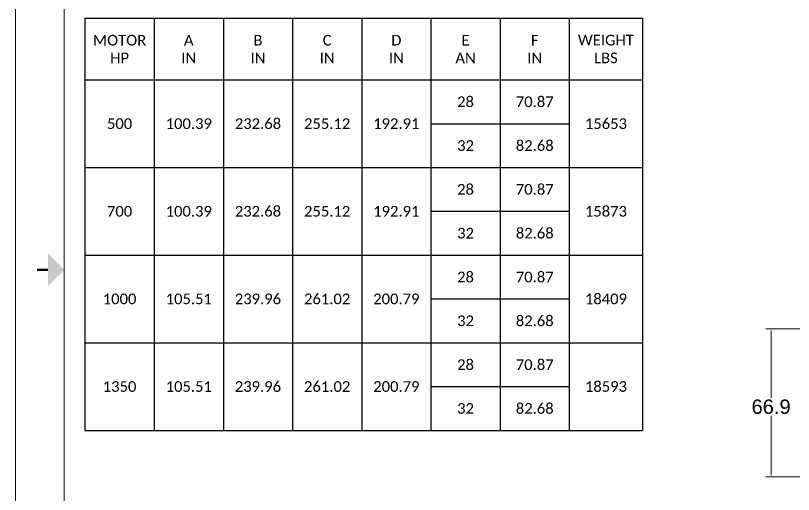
# Model space of a CAD drawing. Header units: inches. Extents: x 0 to 26418, y 0 to 20128.
# Drawn here: x 0 to 8925, y 7487 to 12982 of the extents above; entities that cross this region are included whole.
import ezdxf
from ezdxf.enums import TextEntityAlignment as Align

# ---------------------------------------------------------------- set-up
doc = ezdxf.new("R2010")
doc.units = ezdxf.units.IN
doc.header["$MEASUREMENT"] = 0
doc.layers.get('Defpoints').update_dxf_attribs({"lineweight": 5})
doc.layers.add('Title Block', color=7, linetype='Continuous', lineweight=5)
doc.styles.add('ACANSTS', font='romans.shx', dxfattribs={"height": 1})
doc.styles.add('Roman', font='arial.ttf')
doc.styles.get("Standard").update_dxf_attribs({"font": 'arial.ttf'})
doc.dimstyles.new('ISO-25', dxfattribs={"dimscale": 30, "dimtxt": 1.5, "dimasz": 1.5, "dimexe": 2, "dimexo": 2, "dimtad": 1, "dimtih": 1, "dimtoh": 1, "dimdec": 1, "dimlfac": 0.03937, "dimdsep": 46, "dimtxsty": 'Standard', "dimcen": 2.5, "dimclrd": 7, "dimclre": 7, "dimclrt": 7, "dimadec": 0, "dimazin": 0, "dimtfac": 1, "dimtdec": 1, "dimtmove": 0, "dimatfit": 3, "dimfxl": 1, "dimlwd": 5, "dimlwe": 5, "dimarcsym": 0})

# ---------------------------------------------------------------- blocks, each defined once
blk = doc.blocks.new('*T37')
at = {"linetype": 'ByBlock', "lineweight": -2, "transparency": 16777216}
for p, q in [((0, 0), (6396.5, 0)), ((0, 0), (0, -4729.8)), ((793.8, 0), (793.8, -4729.8)), ((1587.7, 0), (1587.7, -4729.8)), ((2381.5, 0), (2381.5, -4729.8)), ((3175.3, 0), (3175.3, -4729.8)), ((3969.2, 0), (3969.2, -1210.4)), ((4763, 0), (4763, -4729.8)), ((5556.8, 0), (5556.8, -4729.8)), ((6396.5, 0), (6396.5, -4729.8)), ((0, -707.6), (6396.5, -707.6)), ((3969.2, -1210.4), (5556.8, -1210.4)), ((0, -1713.1), (6396.5, -1713.1)), ((3969.2, -1713.1), (3969.2, -2215.9)), ((3969.2, -2215.9), (5556.8, -2215.9)), ((0, -2718.7), (6396.5, -2718.7)), ((3969.2, -2718.7), (3969.2, -3221.5)), ((3969.2, -3221.5), (5556.8, -3221.5)), ((0, -3724.2), (6396.5, -3724.2)), ((3969.2, -3724.2), (3969.2, -4227)), ((3969.2, -4227), (5556.8, -4227)), ((0, -4729.8), (6396.5, -4729.8))]:
    blk.add_line(p, q, dxfattribs=at)
at = {"color": 0, "linetype": 'ByBlock', "lineweight": -2, "transparency": 16777216}
for p, q in [((3969.2, -1210.4), (3969.2, -1713.1)), ((3969.2, -2215.9), (3969.2, -2718.7)), ((3969.2, -3221.5), (3969.2, -3724.2)), ((3969.2, -4227), (3969.2, -4729.8))]:
    blk.add_line(p, q, dxfattribs=at)
at = {"color": 0, "linetype": 'Continuous', "lineweight": 5, "transparency": 16777216, "char_height": 122.222, "attachment_point": 5}
for s, insert, width in [('{\\fCalibri|b0|i0|c0;MOTOR^JHP^J', (396.9, -353.8), 661.833), ('{\\fCalibri|b0|i0|c0;A ^M^JIN^J', (1190.8, -353.8), 661.833), ('{\\fCalibri|b0|i0|c0;B ^M^JIN', (1984.6, -353.8), 661.833), ('{\\fCalibri|b0|i0|c0;C ^M^JIN^J', (2778.4, -353.8), 661.833), ('{\\fCalibri|b0|i0|c0;D ^M^JIN^J', (3572.2, -353.8), 661.833), ('{\\fCalibri|b0|i0|c0;E ^M^JAN^J', (4366.1, -353.8), 661.833), ('{\\fCalibri|b0|i0|c0;F^M^JIN^J', (5159.9, -353.8), 661.833), ('{\\fCalibri|b0|i0|c0;WEIGHT^M^JLBS^J', (5976.7, -353.8), 707.667), ('{\\fCalibri|b0|i0|c0;28', (4366.1, -959), 661.833), ('{\\fCalibri|b0|i0|c0;70.87', (5159.9, -959), 661.833), ('{\\fCalibri|b0|i0|c0;500', (396.9, -1210.4), 661.833), ('{\\fCalibri|b0|i0|c0;100.39', (1190.8, -1210.4), 661.833), ('{\\fCalibri|b0|i0|c0;232.68', (1984.6, -1210.4), 661.833), ('{\\fCalibri|b0|i0|c0;255.12', (2778.4, -1210.4), 661.833), ('{\\fCalibri|b0|i0|c0;192.91', (3572.2, -1210.4), 661.833), ('{\\fCalibri|b0|i0|c0;15653', (5976.7, -1210.4), 707.667), ('{\\fCalibri|b0|i0|c0;32', (4366.1, -1461.8), 661.833), ('{\\fCalibri|b0|i0|c0;82.68', (5159.9, -1461.8), 661.833), ('{\\fCalibri|b0|i0|c0;28^M^J', (4366.1, -1964.5), 661.833), ('{\\fCalibri|b0|i0|c0;70.87^M^J', (5159.9, -1964.5), 661.833), ('{\\fCalibri|b0|i0|c0;700', (396.9, -2215.9), 661.833), ('{\\fCalibri|b0|i0|c0;100.39 ^J', (1190.8, -2215.9), 661.833), ('{\\fCalibri|b0|i0|c0;232.68^M^J', (1984.6, -2215.9), 661.833), ('{\\fCalibri|b0|i0|c0;255.12^M^J', (2778.4, -2215.9), 661.833), ('{\\fCalibri|b0|i0|c0;192.91^M^J', (3572.2, -2215.9), 661.833), ('{\\fCalibri|b0|i0|c0;15873^M^J', (5976.7, -2215.9), 707.667), ('{\\fCalibri|b0|i0|c0;32^M^J', (4366.1, -2467.3), 661.833), ('{\\fCalibri|b0|i0|c0;82.68^M^J', (5159.9, -2467.3), 661.833), ('{\\fCalibri|b0|i0|c0;28^M^J', (4366.1, -2970.1), 661.833), ('{\\fCalibri|b0|i0|c0;70.87^M^J', (5159.9, -2970.1), 661.833), ('{\\fCalibri|b0|i0|c0;1000^J', (396.9, -3221.5), 661.833), ('{\\fCalibri|b0|i0|c0;105.51^M^J', (1190.8, -3221.5), 661.833), ('{\\fCalibri|b0|i0|c0;239.96^J', (1984.6, -3221.5), 661.833), ('{\\fCalibri|b0|i0|c0;261.02^J', (2778.4, -3221.5), 661.833), ('{\\fCalibri|b0|i0|c0;200.79^M^J', (3572.2, -3221.5), 661.833), ('{\\fCalibri|b0|i0|c0;18409^M^J', (5976.7, -3221.5), 707.667), ('{\\fCalibri|b0|i0|c0;32^M^J', (4366.1, -3472.9), 661.833), ('{\\fCalibri|b0|i0|c0;82.68^M^J', (5159.9, -3472.9), 661.833), ('{\\fCalibri|b0|i0|c0;28^M^J', (4366.1, -3975.6), 661.833), ('{\\fCalibri|b0|i0|c0;70.87^M^J', (5159.9, -3975.6), 661.833), ('{\\fCalibri|b0|i0|c0;1350^M^J', (396.9, -4227), 661.833), ('{\\fCalibri|b0|i0|c0;105.51^M^J', (1190.8, -4227), 661.833), ('{\\fCalibri|b0|i0|c0;239.96^J', (1984.6, -4227), 661.833), ('{\\fCalibri|b0|i0|c0;261.02^J', (2778.4, -4227), 661.833), ('{\\fCalibri|b0|i0|c0;200.79^M^J', (3572.2, -4227), 661.833), ('{\\fCalibri|b0|i0|c0;18593^M^J', (5976.7, -4227), 707.667), ('{\\fCalibri|b0|i0|c0;32^M^J', (4366.1, -4478.4), 661.833), ('{\\fCalibri|b0|i0|c0;82.68^M^J', (5159.9, -4478.4), 661.833)]:
    blk.add_mtext(s, dxfattribs=dict(at, insert=insert, width=width))
blk = doc.blocks.new('*D32')
at = {"color": 7, "linetype": 'Continuous', "lineweight": 5, "transparency": 16777216}
for p, q in [((9101.2, 9388.1), (8608.2, 9388.1)), ((8668.2, 9343.1), (8668.2, 8595.7)), ((8668.2, 7733.1), (8668.2, 8389.7)), ((9101.2, 7688.1), (8608.2, 7688.1))]:
    blk.add_line(p, q, dxfattribs=at)
at = {"color": 7, "transparency": 16777216}
for points in [[(8660.7, 9343.1), (8675.7, 9343.1), (8668.2, 9388.1)], [(8660.7, 7733.1), (8675.7, 7733.1), (8668.2, 7688.1)]]:
    blk.add_solid(points, dxfattribs=at)
at = {"layer": 'Defpoints', "color": 0, "transparency": 16777216}
for p in [(9161.2, 9388.1), (8668.2, 7688.1), (9161.2, 7688.1)]:
    blk.add_point(p, dxfattribs=at)
at = {"color": 7, "lineweight": 5, "transparency": 16777216, "insert": (8668.2, 8492.7), "char_height": 165, "attachment_point": 5, "style": 'Roman'}
blk.add_mtext('66.9', dxfattribs=at)
blk = doc.blocks.new('LONE STAR BLOWER TITLE BLOCK (SIZE A)')
at = {"layer": 'Title Block', "lineweight": 15}
for p, q in [((0, 18), (0, 0)), ((0.5, 17.5), (0.5, 0.5))]:
    blk.add_line(p, q, dxfattribs=at)
at = {"layer": 'Title Block', "lineweight": 15, "const_width": 0.0225}
blk.add_lwpolyline([(0.2188, 9), (0.3312, 9)], dxfattribs=at)
at = {"layer": 'Title Block', "lineweight": 15}
blk.add_solid([(0.3312, 8.8312), (0.3312, 9.1688), (0.5, 9)], dxfattribs=at)
at = {"layer": 'Title Block', "lineweight": 15, "style": 'ACANSTS'}
for tag, p, height in [('DRAWN_BY', (14.7817, 2.2896), 0.135), ('DRAWN_DATE', (15.8526, 2.3021), 0.135), ('DRAWING_SUBTITLE', (17.7236, 1.9768), 0.2025), ('CHECKED_BY', (14.804, 1.9438), 0.135), ('CHECK_DATE', (15.8339, 1.9487), 0.135), ('ENGINEER', (14.7979, 1.6123), 0.135), ('ENG_DATE', (15.8249, 1.6112), 0.135), ('DRAWING_SUBTITLE', (17.7211, 1.5494), 0.2025), ('MANUFACTURING', (14.7936, 1.2748), 0.135), ('MFG_DATE', (15.826, 1.2778), 0.135), ('CONTROL', (14.7936, 0.9373), 0.135), ('CONTROL_DATE', (15.826, 0.9403), 0.135), ('CAGE_CODE', (17.9275, 0.9163), 0.135), ('MODEL_FILE_NAME', (9.0607, 0.6111), 0.135), ('APPROVED_BY', (14.7823, 0.5726), 0.135), ('APPROVAL_DATE', (15.8177, 0.5698), 0.135)]:
    blk.add_attdef(tag, p, '', height=height, dxfattribs=at)
at = {"layer": 'Title Block', "lineweight": 15, "style": 'Roman', "flags": 8}
for tag, height, p in [('DWG_NUMBER', 0.2812, (19.0664, 1.1474)), ('SCALE', 0.135, (18.1035, 0.7041)), ('SHEETNUMBER', 0.135, (21.2556, 0.7041)), ('TOTA_SHEETS', 0.135, (21.8939, 0.7016))]:
    blk.add_attdef(tag, text='', height=height, dxfattribs=at).set_placement(p, align=Align.TOP_LEFT)
at = {"layer": 'Title Block', "lineweight": 15, "style": 'ACANSTS'}
blk.add_attdef('REVISION', text='', height=0.135, dxfattribs=at).set_placement((22.8495, 0.8933), align=Align.CENTER)

msp = doc.modelspace()

# ---------------------------------------------------------------- block references
at = {"xscale": 1118.237794126772, "yscale": 1118.237794126772, "zscale": 1118.237794126772}
msp.add_blockref('LONE STAR BLOWER TITLE BLOCK (SIZE A)', (0.06, -0.02), dxfattribs=at)
msp.add_blockref('*T37', (796.53, 12951.45))

# ---------------------------------------------------------------- dimensions: what is measured, and where the dimension line sits
at = {"color": 7, "lineweight": 5}
dim = msp.add_linear_dim(base=(8668.2, 7688.11), p1=(9161.19, 9388.11), p2=(9161.19, 7688.11), angle=90, dimstyle='ISO-25', override={"dimtxt": 5.5, "dimpost": '\\X', "dimtxsty": 'Roman', "dimtmove": 1}, dxfattribs=at)
dim.commit()
dim.dimension.update_dxf_attribs({"geometry": '*D32', "text_midpoint": (8668.2, 8492.66), "dimtype": 160})

doc.saveas('drawing.dxf')
